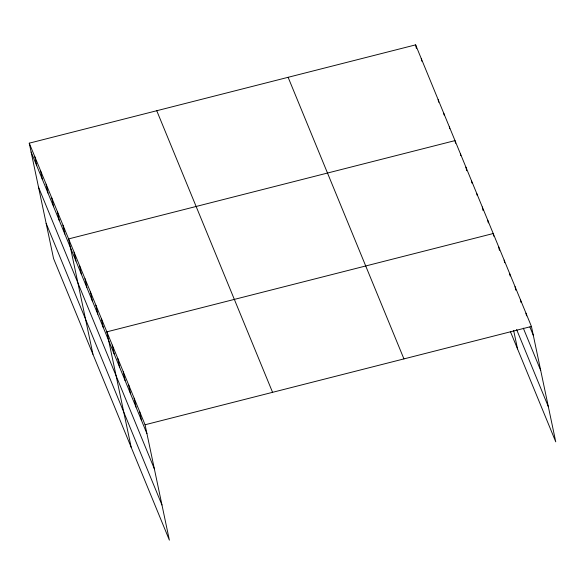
<?xml version="1.0" encoding="UTF-8"?>
<svg xmlns="http://www.w3.org/2000/svg" width="585" height="585" viewBox="0 0 585 585"><rect width="100%" height="100%" fill="white"/><g stroke="black" fill="none" stroke-linecap="round" stroke-linejoin="round"><path stroke-width="0.88" d="M29.25 143.171L145.065 424.768L169.372 540.138L53.564 258.541L29.25 143.171L415.628 44.862L531.436 326.459L555.75 441.829L510.369 331.483M145.065 424.768L531.436 326.459M529.893 327.022L533.308 335.322M523.312 328.156L540.708 370.466M516.606 329.523L548.342 406.685M288.12 77.3L403.935 358.897M156.751 110.726L272.566 392.323M31.115 152.027L146.93 433.631M38.522 187.178L154.338 468.775M46.156 223.39L161.965 504.987M525.981 313.187L526.537 315.841M520.518 299.908L521.081 302.569M515.056 286.635L515.802 290.175M509.601 273.356L510.157 276.018M504.138 260.084L504.701 262.738M498.676 246.804L499.429 250.351M493.777 236.194L493.221 233.532L106.843 331.841L131.157 447.211M513.645 330.452L517.535 348.901M487.758 220.26L488.321 222.914M482.303 206.98L483.049 210.527M476.841 193.708L477.214 195.478M471.378 180.429L471.941 183.09M465.923 167.156L466.669 170.703M460.461 153.877L460.834 155.654M455.561 143.266L454.998 140.605L68.628 238.914L92.942 354.283M449.375 126.93L449.748 128.7M443.752 113.249L444.125 115.026M438.128 99.574L438.684 102.229M421.251 58.537L421.814 61.198M415.628 44.862L416.374 48.409M139.603 411.489L141.468 420.352M134.141 398.217L136.012 407.08M128.685 384.937L130.55 393.8M123.223 371.665L125.088 380.528M117.76 358.393L119.632 367.248M112.305 345.113L114.17 353.976M101.388 318.562L103.252 327.424M95.925 305.29L97.79 314.152M90.463 292.01L92.335 300.873M85.008 278.738L86.872 287.601M79.545 265.466L81.41 274.321M74.083 252.186L75.955 261.049M63.004 225.232L64.869 234.095M57.374 211.558L59.246 220.421M51.751 197.876L53.615 206.739M46.127 184.202L47.992 193.065M40.504 170.527L42.369 179.383M34.873 156.846L36.745 165.709"/></g></svg>
